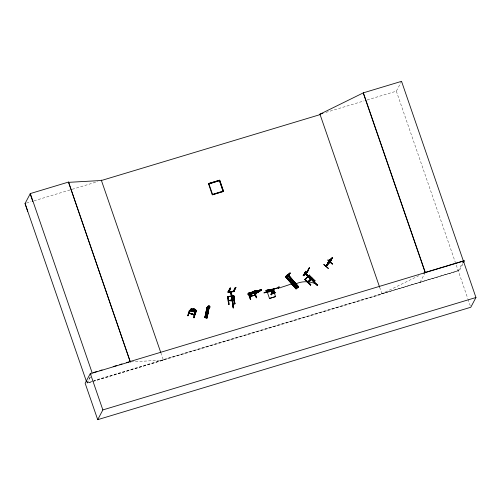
<?xml version="1.0" encoding="UTF-8"?>
<svg xmlns="http://www.w3.org/2000/svg" width="501" height="501" viewBox="0 0 501 501"><rect width="100%" height="100%" fill="white"/><g stroke="black" fill="none" stroke-linecap="round" stroke-linejoin="round"><path stroke-width="0.38" stroke-dasharray="2.5 1.88" d="M90.149 377.128L86.992 383.096L382.044 294.193L379.608 287.136M91.551 374.479L92.259 373.151M90.33 377.034L87.042 383.24L163.37 360.081L160.934 353.023M367.133 99.975L396.335 91.176L401.545 81.331M420.045 282.345L425.199 272.607M463.394 261.096L458.233 270.841L94.138 380.547M462.855 263.996L459.567 270.202L381.9 293.768L418.917 275.675M325.944 112.387L364.133 100.876M26.547 203.062L31.043 201.709M34.037 200.807L71.474 189.522M72.225 189.297L97.682 181.625M163.226 359.662L458.277 270.759M86.642 382.802L93.386 380.773M131.062 361.885L163.37 360.081M396.335 91.176L467.777 298.508M468.028 299.241L470.289 305.792"/><path stroke-width="0.75" d="M234.067 291.219L233.948 291.626L228.055 292.227L228.18 291.582L228.882 291.839M207.289 313.551L207.082 313.964M250.287 296.31C249.836 298.302 250.531 293.536 251.903 292.916L252.347 292.565L251.84 292.722L249.774 296.623L250.343 296.448L249.811 296.542M249.861 296.454L249.861 296.861L255.479 294.957L254.765 295.083M287.511 275.306L286.829 276.928C292.402 271.279 290.048 272.268 287.017 275.55C290.198 272.594 292.44 271.116 286.91 277.022L287.593 275.4L287.086 275.406M206.919 307.407L204.84 317.647L207.201 307.47M204.978 317.647L207.157 307.226L205.498 317.791L207.577 307.551M205.072 317.697L207.157 307.226M205.485 317.791L207.27 308.228M205.372 317.74L207.458 307.501M209.537 307.132L209.524 307.207A1.334 0.351 11.5 0 0 209.524 306.637L209.543 306.562A1.334 0.351 11.5 0 1 209.537 307.132L208.591 308.403L207.295 308.109L207.702 306.718A1.334 0.351 11.5 0 1 208.247 306.268L208.829 305.848M207.69 306.8A1.334 0.351 11.5 0 1 208.228 306.349L208.247 306.268M207.971 307.915L208.197 307.952M208.228 306.349C208.429 305.184 210.808 306.693 208.98 305.948M206.425 317.991L208.46 307.746M208.767 307.814L206.381 317.978M208.955 307.633L207.063 318.135L209.105 307.664L206.938 318.085L205.003 317.59M278.518 287.486L278.606 287.799L278.531 287.486L272.406 289.509L278.619 287.806M326.702 266.012C326.758 263.889 334.862 251.859 326.189 266.125M330.197 262.186C336.296 250.312 327.76 265.812 330.272 262.042M207.702 306.718L207.308 308.034L208.61 308.322M188.032 315.755L187.668 315.73L189.391 310.213L189.722 310.232L188 315.743M189.002 312.856L188.915 313.269L193.931 314.716M191.507 309.274L190.931 309.299L191.507 309.274C187.242 316.144 189.077 311.497 194.507 314.81L194.062 314.634M190.793 310.764C191.069 311.766 197.626 311.923 195.183 312.192L190.793 310.764L190.424 310.019L190.843 310.764M189.391 313.225L188.946 312.837M196.204 310.188C198.459 311.278 189.34 308.009 191.852 308.86M193.06 309.167L193.317 308.691L195.183 309.299L194.845 309.831M196.711 310.551C188.764 326.045 201.302 301.852 194.012 314.484M193.987 314.885L194.069 314.503M193.687 317.684L195.39 312.167L195.709 312.273L194 317.784L193.687 317.684L195.465 312.098M194 317.778L195.703 312.261M273.177 289.778L275.043 292.834L273.177 289.778L272.65 290.768L273.571 289.659L274.986 292.935L271.154 294.087L272.099 292.44M206.406 313.501L206.706 313.156M287.455 276.057L287.561 275.957M254.903 295.283L254.784 294.957L255.41 294.763M255.335 295.145L256.719 292.521M272.362 291.413L271.21 293.987L275.043 292.834L273.959 291.751M272.519 289.284L272.456 289.666L272.557 289.302M272.406 289.509L273.909 288.864L273.847 289.246L273.84 288.895M270.953 294.594L271.21 294.087L271.736 294.356L271.479 294.864L270.953 294.594L272.281 292.096L273.533 291.72L273.646 292.916L272.394 293.292M228.75 292.077L233.911 291.563L235.883 287.43L235.313 287.493L233.303 291.382L234.073 290.981L233.466 291.369M233.341 291.626L235.313 287.493M233.948 291.626L235.883 287.43M309.017 268.073L306.994 271.93L307.564 271.185L307.595 271.736C308.898 269.45 309.123 267.352 309.599 267.86M309.424 267.684L306.969 271.874M27.693 211.341L25.05 203.512L30.317 193.574L68.505 182.063L130.298 361.929L68.505 182.063M91.777 373.07L90.305 373.514L85.145 383.252L97.708 419.669L470.796 307.251L475.95 297.513L401.545 81.331L363.357 92.842L319.957 114.19L320.045 114.629M208.466 183.598L219.72 180.203L223.515 191.413L212.261 194.801L208.466 183.598L219.72 180.203M219.513 180.604L208.842 183.892L219.513 180.604L223.095 191.194L219.476 180.686M212.261 194.801L223.559 191.332M208.886 183.811L212.505 194.319M97.708 419.669L102.862 409.924L475.95 297.513M190.405 310.081L191.106 308.729M191.163 308.76L188.821 313.206L194.451 315.004M187.988 315.749L189.666 310.288M189.447 313.375L189.578 313.044M193.098 309.267L193.355 308.785M193.874 314.816L196.054 310.752M195.947 311.879L196.642 310.539M207.026 308.434L208.666 308.804M205.949 312.893L207.896 313.332M209.524 306.637L209.725 306.211M205.742 313.927L207.683 314.365M205.548 314.853L207.495 315.292M205.341 315.893L207.282 316.331M205.216 316.551L207.145 317.02M228.043 291.951L230.109 288.056C232.376 287.9 225.018 297.275 230.679 288M228.055 292.227L230.109 288.056M228.644 291.858L228.838 291.513M234.017 300.212L228.456 300.782L234.149 299.967L234.537 303.907L234.863 303.875L233.936 295.878L227.717 296.517L228.644 304.514L228.97 304.476L228.018 296.523L229.07 304.245M231.894 299.698L232.22 299.661L231.85 299.78L230.692 292.07L231.03 291.576L233.153 307.89L233.479 307.858L231.205 291.782M230.798 292.058L231.882 299.767M231.08 292.027L231.356 291.544L233.46 307.852M231.399 291.62L230.692 292.07M233.485 291.338L233.291 291.688L233.291 291.288L228.706 291.757L228.706 292.158M233.886 291.325L234.055 291.006L228.08 292.196M228.644 304.514L227.692 296.554L233.936 295.909L234.844 303.869L233.785 296.16L233.453 296.197L233.973 299.892L228.406 300.462L233.973 299.892M230.773 300.569L231.763 298.702M231.399 300.481L231.769 300.769L232.715 298.583L230.792 300.869L231.8 298.978M228.951 304.476L228.775 304.27M231.775 299.191L231.118 300.838L231.775 299.003M233.453 296.197L234.562 303.9L233.485 296.185M231.424 300.5L232.414 298.634M231.443 300.8L232.451 298.909M232.715 298.583L231.769 300.769M234.537 303.907L234.994 303.631M248.815 293.874L250.682 299.517L248.803 293.88L248.458 294.056L250.419 299.611L250.725 299.51L248.703 293.974M250.406 296.636L252.347 292.565M250.312 296.73L252.41 292.759M252.886 292.083L254.126 291.106L255.917 290.549L255.616 291.125L256.456 291.006L255.98 291.901M255.848 290.586L255.598 291.062C262.486 288.814 252.072 292.797 249.968 292.515L248.302 293.248L249.241 293.367M252.723 291.92L255.034 292.171L255.535 291.288L253.807 291.801M254.708 295.102L255.798 293.135M256.9 291.375L257.339 291.031L254.834 295.277L254.84 294.939M250.394 296.341L255.272 294.926L255.961 293.624M264.735 292.784L271.73 289.76L271.285 289.728C251.746 297.268 277.541 288.902 271.216 289.891C269.907 289.296 275.631 288.394 271.367 289.897C269.933 291.137 274.83 289.146 272.394 289.421M273.346 291.175L271.911 291.901L273.164 291.526L273.051 290.329L271.623 291.05L272.5 293.599M272.87 290.674L273.051 290.329M269.488 298.452L275.594 296.592L269.488 298.452L267.409 292.427L271.473 291.2M271.479 294.864L272.575 292.947L273.828 292.571M273.533 291.72L273.753 293.223M285.676 276.615L286.021 276.176L291.638 282.664M286.741 275.456C286.804 276.633 287.962 273.684 286.61 275.995M287.43 274.899C287.042 275.688 287.649 274.842 287.593 275.4M287.812 274.83L288.094 274.485L289.158 275.725L286.779 277.811L289.158 275.725M288.094 274.485L285.501 276.771L296.085 288.983L285.557 276.727M291.4 283.084L293.649 281.249M294.494 286.672L296.711 284.887M295.183 287.549L297.425 285.72M307.395 271.511L307.627 271.742L303.431 275.732L303.199 275.494L303.838 274.73L304.069 274.961M296.392 288.726L285.708 276.571L296.392 288.726L298.64 286.879L288.094 274.642M303.262 275.512L305.729 271.229L303.844 275.306M303.237 275.487L303.838 274.73M305.729 271.229L303.431 275.732L307.802 271.423L303.199 275.494M305.623 273.471L305.291 274.028L305.817 274.442M305.566 273.759L305.842 273.264L317.402 285.282L305.478 273.728M307.564 271.185L307.163 272.187L307.764 271.417M305.76 274.498L306.03 274.034L305.566 273.565L317.208 285.47L317.546 285.031M305.065 279.383L309.399 275.074L304.821 279.564L310.438 285.213L310.67 284.988L305.053 279.339M314.866 281.005L309.161 275.325L314.634 281.224L314.997 280.76L309.236 275.368M309.843 280.547L310.833 278.644L309.843 280.967L311.065 278.882M311.102 278.424L310.313 280.522L311.296 278.199L311.303 278.656M309.843 280.967L311.497 278.437M310.313 280.522L311.303 278.625M305.372 273.947L310.971 279.621L305.391 273.89M311.19 279.408L306.136 274.179M310.582 284.956L304.84 279.539L309.411 275.093M314.634 281.224L314.997 280.76M327.867 260.1L332.345 264.071L327.867 260.1L328.086 259.862L332.407 263.964M327.598 263.326L331.449 259.142L330.829 260.107L327.598 263.326L331.812 258.128M326.439 265.862L328.568 261.942M326.665 266.062L326.308 266.357L330.222 262.086M329.602 260.601L329.132 261.497L330.804 259.299M329.94 259.963L329.702 260.514L330.115 259.812M329.495 261.328L329.62 261.059M330.992 259.224L331.343 258.842L330.247 260.263C332.564 258.215 325.788 265.355 329.714 260.846L329.17 261.209L331.192 258.597M329.583 262.43L329.971 261.923M329.852 262.555L332.132 257.852L330.146 262.223M328.412 268.329L323.903 264.396M423.802 273.289L425.299 272.425L463.488 260.915M463.588 262.612L464.684 260.545M272.456 291.739L273.571 289.659L272.65 290.768M272.412 291.795L271.154 294.087L272.2 293.035M326.721 265.899L326.113 266.263L330.059 261.917M207.245 313.77L206.869 314.027M286.923 275.199L287.148 275.112M328.236 268.523L323.759 264.553M328.869 261.416L326.113 266.263L326.47 266.213M329.689 260.439L328.487 262.192L331.443 258.604L330.885 259.142M328.368 262.461L328.725 262.079M331.85 258.685L332.207 258.303M250.068 294.275L247.788 294.143L248.114 293.793M258.197 292.196L261.253 290.279L256.662 292.96L253.155 293.48L257.733 290.686L253.85 292.928M253.18 293.542L253.832 292.866M285.996 276.37L286.278 276.139M285.846 276.314L296.498 288.645L296.842 288.363L292.822 283.698M298.045 287.342L288.156 275.581M298.289 287.161L298.627 286.891L288.081 274.654M305.904 271.404L305.322 271.617M304.032 274.961L303.368 275.168M305.842 273.264L305.604 273.483L317.415 285.276M306.324 273.759L305.798 273.346M310.57 284.969L310.802 284.743L304.971 279.276L310.783 284.768M194.582 314.878L194.05 314.772M296.223 288.845L285.802 276.533M296.805 288.394L292.64 283.829M297.907 287.48L298.208 287.23M268.192 289.885L271.905 289.578L268.248 290.041L267.903 289.684L265.768 290.593L267.377 290.317M268.248 290.041C262.392 291.175 269.67 290.593 271.905 289.578M331.787 258.165L332.182 257.896M286.835 275.569L287.524 275.005M254.383 291.964L256.193 290.993L254.727 291.895L255.679 292.077L254.301 292.114M249.222 293.304L248.671 293.699L251.734 293.542L253.45 292.434L251.89 292.283M193.937 314.628L194.545 314.59M261.215 289.622L258.341 291.707L255.31 292.615L257.583 290.899L260.783 289.778M267.59 290.405L271.799 289.641M248.408 293.285L250.807 292.597M254.978 292.196L252.773 291.895L248.064 293.799M251.433 294.106L254.627 292.709C254.189 293.692 247.638 294.776 251.439 294.187M254.928 292.822L256.656 297.682L256.343 297.782L254.633 292.922M379.608 287.136L319.957 114.19L322.951 113.289M212.468 194.401L223.139 191.113M253.875 291.582L252.579 292.027M272.575 289.434L273.966 289.014M93.255 372.625L96.944 371.517M99.893 370.627L102.11 369.957M113.176 366.619L116.865 365.511M119.82 364.622L122.031 363.951M126.459 362.618L128.676 361.954M130.147 361.509L463.394 261.096M130.448 361.647L92.259 373.151L30.317 193.574M251.947 292.114L252.792 291.958M256.656 297.675L256.343 297.782L254.677 292.841M259.512 290.154L260.401 290.01M261.184 290.11L257.714 290.712L261.303 289.591L260.107 290.373L261.272 290.342M253.155 293.48L256.637 292.878M235.345 287.731L235.921 287.674M230.141 288.3L230.717 288.238M231.406 292.271L231.274 292.665M233.954 296.041L227.892 296.767M232.063 298.646L230.792 300.869M232.433 298.934L232.758 298.903M233.278 307.645L233.61 307.614L231.33 291.551M68.355 182.351L101.427 180.498L320.101 114.61L319.957 114.19M271.78 289.916L271.285 289.728M249.805 292.678L248.803 293.116M247.788 294.143L250.087 294.337M206.882 314.002L206.431 313.695M193.117 309.205L192.096 309.061L191.626 309.956L192.353 310.645L195.24 311.127L195.709 310.232L194.864 309.775M253.969 292.127L253.068 291.951L254.389 291.908M264.71 292.69L267.24 291.939M195.997 310.939L196.511 311.108M189.56 313.087L193.987 314.522M206.919 313.175L207.276 313.582M255.034 292.171L255.353 292.478M309.142 275.331L314.766 280.98M288.275 275.036L298.502 286.973L288.413 275.356M288.169 275.243L298.32 287.142L288.244 275.512M288.012 275.669L298.151 287.28M287.975 275.713L297.018 286.196M287.806 275.869L296.899 286.315M287.298 277.291L291.807 282.545M286.152 276.214L296.786 288.407M279.79 287.624L280.028 287.981L279.564 286.76M363.357 92.842L425.299 272.425M363.256 93.023L425.199 272.607M273.746 291.238L275.581 296.617M271.805 290.705L272.099 291.557M272.281 292.096L272.575 292.947M219.676 180.285L223.515 191.413M258.24 292.196L256.662 292.96M254.095 291.169L253.838 291.645M101.283 180.078L160.683 352.284M90.305 373.514L102.862 409.924M25.05 203.512L86.485 381.618M30.166 193.856L32.803 201.684M230.986 291.657L232.157 299.742M230.905 291.67L233.153 307.89M228.18 291.582L228.224 291.901M294.544 284.512A23.328 21.537 20 0 1 317.784 284.881M292.866 283.353A25.952 1.152 -16.3 0 1 280.817 287.455M272.957 293.235L273.427 293.079L272.97 293.217M278.331 286.948L278.781 288.363L278.331 286.948M193.029 309.368L192.559 310.257L194.3 310.827L194.776 309.931L193.029 309.368M193.636 308.904L194.764 309.274L193.636 308.904M230.999 292.308L230.779 292.716L230.999 292.308M254.414 291.15L255.523 290.818L254.414 291.15M292.471 284.324L294.72 282.495L292.471 284.324M293.423 285.432L295.671 283.597L293.423 285.432M307.877 281.806L311.835 278.042L307.877 281.806M308.109 282.038L312.073 278.274L308.109 282.038M258.328 290.774L256.218 292.064L257.602 291.832L259.706 290.542L258.328 290.774M192.315 309.217L193.204 310.157L191.67 310.319L193.524 310.382L194.933 311.359L193.981 310.401L195.453 310.263L193.668 310.175L192.315 309.217M251.057 292.653L249.504 293.329L251.064 293.48L252.617 292.797L251.057 292.653M255.134 292.816L251.521 293.905L255.153 292.878M292.49 283.009A0.664 0.639 27.9 0 0 293.63 283.128A0.664 0.639 27.9 0 0 293.129 282.107A0.664 0.639 27.9 0 0 292.49 283.009M292.465 283.052A0.664 0.639 27.9 0 0 293.611 283.165A0.664 0.639 27.9 0 0 293.11 282.144A0.664 0.639 27.9 0 0 292.465 283.052"/></g></svg>
